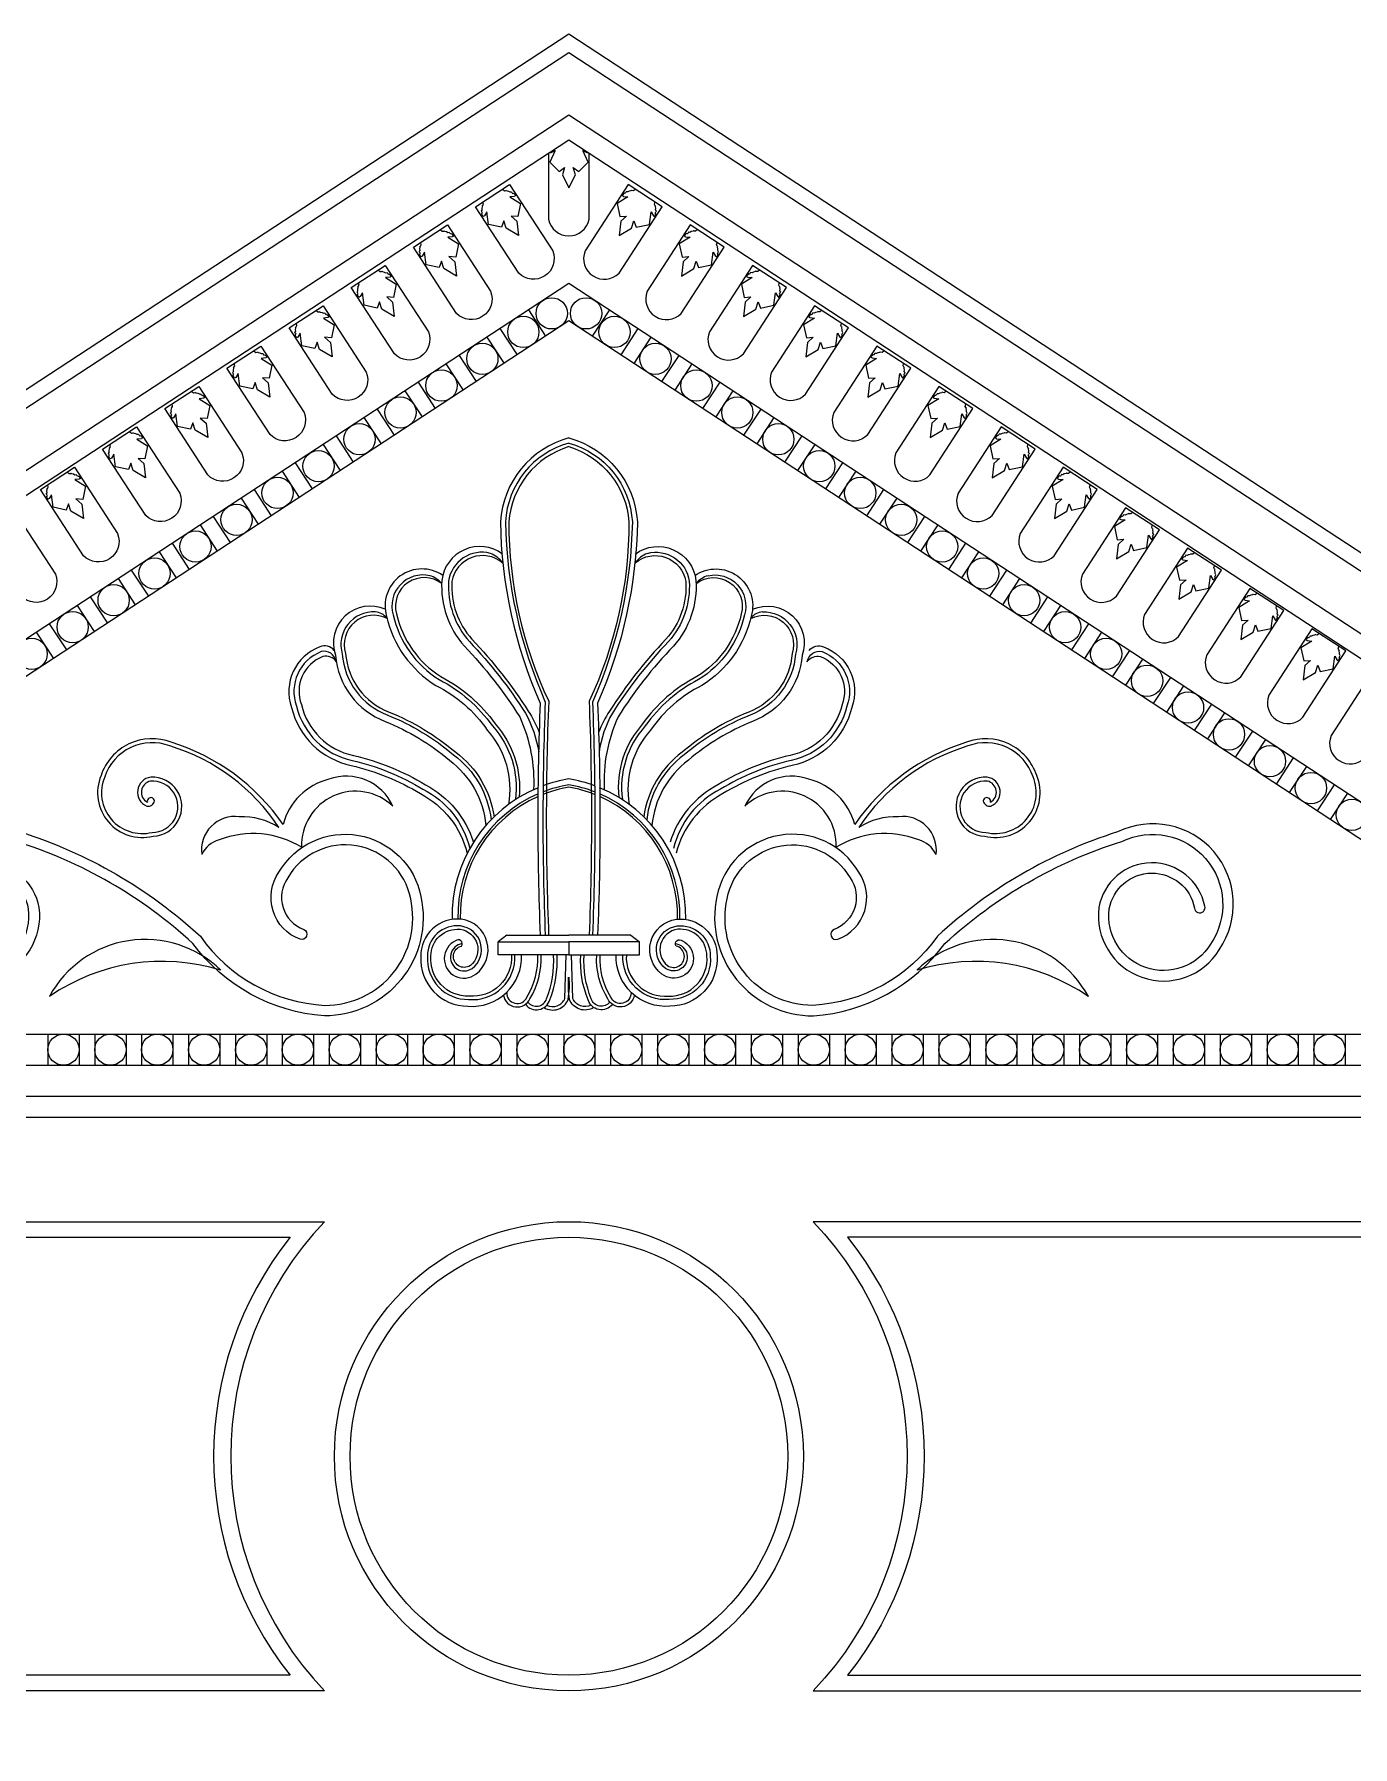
# Model space of a CAD drawing. Header units: metres. Extents: x 19666 to 22966, y 11128 to 15917.
# Drawn here: x 20802 to 22068, y 14274 to 15917 of the extents above; entities that cross this region are included whole.
import ezdxf

# ---------------------------------------------------------------- set-up
doc = ezdxf.new("R2010")
doc.units = ezdxf.units.M
for name, color, linetype in [('1', 3, 'Continuous'), ('3', 3, 'Continuous'), ('7', 7, 'Continuous')]:
    doc.layers.add(name, color=color, linetype=linetype)

msp = doc.modelspace()

# ---------------------------------------------------------------- linework, layer by layer
at = {"layer": '1'}
for points in [[(22965.59, 15162.52), (22440.2, 15162.52), (21315.59, 15898.63), (20190.98, 15162.52), (19665.59, 15162.52)], [(22915.59, 15112.52), (22425.29, 15112.52), (21315.59, 15838.87), (20205.89, 15112.52), (19715.59, 15112.52)], [(22795.59, 11327.52), (22795.59, 14877.52), (19835.59, 14877.52), (19835.59, 11327.52)]]:
    msp.add_lwpolyline(points, dxfattribs=at)
for points in [[(20290.59, 14342.52), (20290.59, 14762.52), (21048.19, 14762.52, 0.35), (21048.19, 14342.52)], [(21582.98, 14342.52), (22340.59, 14342.52), (22340.59, 14762.52), (21582.98, 14762.52, -0.35)]]:
    msp.add_lwpolyline(points, format="xyb", close=True, dxfattribs=at)
msp.add_circle((21315.59, 14552.52), 210, dxfattribs=at)
at = {"layer": '3'}
for p, q in [((21276.69, 15652.05), (21293.12, 15626.95)), ((21354.49, 15652.05), (21338.06, 15626.95)), ((21236.9, 15625.98), (21253.33, 15600.88)), ((21249.45, 15634.2), (21265.88, 15609.1)), ((21381.72, 15634.2), (21365.29, 15609.1)), ((21394.27, 15625.98), (21377.84, 15600.88)), ((21210.14, 15608.46), (21226.57, 15583.36)), ((21421.04, 15608.46), (21404.61, 15583.36)), ((21197.58, 15600.25), (21214.01, 15575.15)), ((21197.59, 15600.25), (21214.02, 15575.15)), ((21433.59, 15600.25), (21417.16, 15575.15)), ((21433.59, 15600.25), (21417.16, 15575.15)), ((21158.27, 15574.51), (21174.7, 15549.41)), ((21170.82, 15582.73), (21187.25, 15557.63)), ((21460.36, 15582.73), (21443.93, 15557.63)), ((21472.91, 15574.51), (21456.48, 15549.41)), ((21131.5, 15556.99), (21147.93, 15531.89)), ((21499.68, 15556.99), (21483.25, 15531.89)), ((21118.95, 15548.78), (21135.38, 15523.68)), ((21118.95, 15548.78), (21135.38, 15523.68)), ((21512.23, 15548.78), (21495.8, 15523.68)), ((21512.23, 15548.78), (21495.8, 15523.68)), ((21092.18, 15531.26), (21108.61, 15506.16)), ((21539, 15531.26), (21522.57, 15506.16)), ((21079.63, 15523.05), (21096.06, 15497.95)), ((21551.55, 15523.05), (21535.12, 15497.95)), ((21040.31, 15497.31), (21056.74, 15472.21)), ((21040.31, 15497.31), (21056.74, 15472.21)), ((21052.86, 15505.53), (21069.29, 15480.43)), ((21578.32, 15505.53), (21561.89, 15480.43)), ((21590.87, 15497.31), (21574.44, 15472.21)), ((21590.87, 15497.31), (21574.44, 15472.21)), ((21013.54, 15479.79), (21029.97, 15454.69)), ((21617.64, 15479.79), (21601.21, 15454.69)), ((21000.99, 15471.58), (21017.42, 15446.48)), ((21630.19, 15471.58), (21613.76, 15446.48)), ((20961.67, 15445.85), (20978.1, 15420.75)), ((20961.67, 15445.84), (20978.1, 15420.74)), ((20974.22, 15454.06), (20990.65, 15428.96)), ((21656.96, 15454.06), (21640.53, 15428.96)), ((21669.51, 15445.85), (21653.08, 15420.75)), ((21669.51, 15445.84), (21653.08, 15420.74)), ((20934.9, 15428.33), (20951.33, 15403.22)), ((21696.28, 15428.33), (21679.85, 15403.22)), ((20922.35, 15420.11), (20938.78, 15395.01)), ((21708.83, 15420.11), (21692.4, 15395.01)), ((20883.04, 15394.36), (20899.47, 15369.26)), ((20895.59, 15402.58), (20912.02, 15377.48)), ((21735.59, 15402.58), (21719.16, 15377.48)), ((21748.14, 15394.36), (21731.71, 15369.26)), ((20856.27, 15376.84), (20872.7, 15351.74)), ((21774.9, 15376.84), (21758.47, 15351.74)), ((20843.72, 15368.63), (20860.15, 15343.53)), ((20843.72, 15368.63), (20860.15, 15343.53)), ((21787.45, 15368.63), (21771.02, 15343.53)), ((21787.46, 15368.63), (21771.03, 15343.53)), ((20804.4, 15342.9), (20820.83, 15317.79)), ((20816.95, 15351.11), (20833.38, 15326.01)), ((21814.22, 15351.11), (21797.79, 15326.01)), ((21826.77, 15342.9), (21810.34, 15317.79)), ((21853.54, 15325.37), (21837.11, 15300.27)), ((21866.09, 15317.16), (21849.66, 15292.06)), ((21866.09, 15317.16), (21849.66, 15292.06)), ((21892.86, 15299.64), (21876.43, 15274.54)), ((21905.41, 15291.43), (21888.98, 15266.33)), ((21932.18, 15273.91), (21915.75, 15248.81)), ((21944.73, 15265.7), (21928.3, 15240.59)), ((21944.73, 15265.69), (21928.3, 15240.59)), ((21971.5, 15248.18), (21955.07, 15223.07)), ((21984.05, 15239.96), (21967.62, 15214.86)), ((22010.82, 15222.44), (21994.39, 15197.34)), ((22023.37, 15214.23), (22006.94, 15189.13)), ((22023.37, 15214.23), (22006.94, 15189.12)), ((22050.14, 15196.71), (22033.71, 15171.61)), ((22062.69, 15188.49), (22046.26, 15163.39)), ((21256.18, 15052.44), (21247.7, 15046.08)), ((21256.18, 15052.44), (21315.59, 15052.44)), ((21374.99, 15052.44), (21315.59, 15052.44)), ((21374.99, 15052.44), (21383.48, 15046.08)), ((20815.59, 14957.52), (20815.59, 14927.52)), ((20845.59, 14957.52), (20845.59, 14927.52)), ((20860.59, 14957.52), (20860.59, 14927.52)), ((20890.59, 14957.52), (20890.59, 14927.52)), ((20905.59, 14957.52), (20905.59, 14927.52)), ((20935.59, 14957.52), (20935.59, 14927.52)), ((20950.59, 14957.52), (20950.59, 14927.52)), ((20980.59, 14957.52), (20980.59, 14927.52)), ((20995.59, 14957.52), (20995.59, 14927.52)), ((21025.59, 14957.52), (21025.59, 14927.52)), ((21040.59, 14957.52), (21040.59, 14927.52)), ((21070.59, 14957.52), (21070.59, 14927.52)), ((21085.59, 14957.52), (21085.59, 14927.52)), ((21115.59, 14957.52), (21115.59, 14927.52)), ((21130.59, 14957.52), (21130.59, 14927.52)), ((21160.59, 14957.52), (21160.59, 14927.52)), ((21175.59, 14957.52), (21175.59, 14927.52)), ((21205.59, 14957.52), (21205.59, 14927.52)), ((21220.59, 14957.52), (21220.59, 14927.52)), ((21250.59, 14957.52), (21250.59, 14927.52)), ((21265.59, 14957.52), (21265.59, 14927.52)), ((21295.59, 14957.52), (21295.59, 14927.52)), ((21310.59, 14957.52), (21310.59, 14927.52)), ((21340.59, 14957.52), (21340.59, 14927.52)), ((21355.59, 14957.52), (21355.59, 14927.52)), ((21385.59, 14957.52), (21385.59, 14927.52)), ((21400.59, 14957.52), (21400.59, 14927.52)), ((21430.59, 14957.52), (21430.59, 14927.52)), ((21445.59, 14957.52), (21445.59, 14927.52)), ((21475.59, 14957.52), (21475.59, 14927.52)), ((21490.59, 14957.52), (21490.59, 14927.52)), ((21520.59, 14957.52), (21520.59, 14927.52)), ((21535.59, 14957.52), (21535.59, 14927.52)), ((21565.59, 14957.52), (21565.59, 14927.52)), ((21580.59, 14957.52), (21580.59, 14927.52)), ((21610.59, 14957.52), (21610.59, 14927.52)), ((21625.59, 14957.52), (21625.59, 14927.52)), ((21655.59, 14957.52), (21655.59, 14927.52)), ((21670.59, 14957.52), (21670.59, 14927.52)), ((21670.59, 14957.52), (21670.59, 14927.52)), ((21700.59, 14957.52), (21700.59, 14927.52)), ((21715.59, 14957.52), (21715.59, 14927.52)), ((21745.59, 14957.52), (21745.59, 14927.52)), ((21760.59, 14957.52), (21760.59, 14927.52)), ((21790.59, 14957.52), (21790.59, 14927.52)), ((21805.59, 14957.52), (21805.59, 14927.52)), ((21835.59, 14957.52), (21835.59, 14927.52)), ((21850.59, 14957.52), (21850.59, 14927.52)), ((21880.59, 14957.52), (21880.59, 14927.52)), ((21895.59, 14957.52), (21895.59, 14927.52)), ((21925.59, 14957.52), (21925.59, 14927.52)), ((21940.59, 14957.52), (21940.59, 14927.52)), ((21970.59, 14957.52), (21970.59, 14927.52)), ((21985.59, 14957.52), (21985.59, 14927.52)), ((22015.59, 14957.52), (22015.59, 14927.52)), ((22030.59, 14957.52), (22030.59, 14927.52)), ((22060.59, 14957.52), (22060.59, 14927.52))]:
    msp.add_line(p, q, dxfattribs=at)
for points in [[(21297.31, 15803), (21297.81, 15803), (21298.46, 15803), (21302.34, 15804.94), (21297.16, 15793.93), (21306.23, 15784.87), (21311.41, 15788.76), (21309.47, 15781.63), (21315.62, 15769.2), (21321.78, 15781.63), (21319.84, 15788.76), (21325.02, 15784.87), (21334.09, 15793.93), (21328.91, 15804.94), (21332.79, 15803), (21333.44, 15803), (21333.87, 15803)], [(21252.05, 15767.66), (21253.65, 15766.38), (21255.09, 15766.54), (21255.63, 15766.9), (21255.98, 15766.35), (21257.78, 15765.97), (21259.02, 15765.24), (21260.46, 15765.4), (21260.82, 15764.86), (21261.17, 15764.32), (21261.52, 15763.77), (21262.06, 15764.13), (21263.31, 15763.39), (21264.02, 15762.31), (21264.37, 15761.76), (21263.83, 15761.41), (21263.28, 15761.06), (21258.97, 15760.57), (21269.31, 15754.16), (21266.64, 15741.62), (21260.17, 15742.06), (21265.68, 15737.14), (21267.29, 15723.36), (21255.36, 15730.44), (21253.11, 15737.47), (21250.88, 15731.39), (21238.34, 15734.05), (21236.69, 15746.1), (21234.49, 15742.36), (21233.94, 15742.01), (21233.4, 15741.65), (21233.05, 15742.2), (21232.34, 15743.28), (21232.18, 15744.72), (21232.72, 15745.07), (21232.37, 15745.62), (21232.02, 15746.16), (21231.67, 15746.7), (21232.4, 15747.95), (21232.24, 15749.39), (21232.62, 15751.18), (21232.27, 15751.72), (21232.81, 15752.08), (21233.54, 15753.33), (21233.03, 15755.31)], [(21379.13, 15767.66), (21377.53, 15766.38), (21376.09, 15766.54), (21375.55, 15766.9), (21375.19, 15766.35), (21373.4, 15765.97), (21372.15, 15765.24), (21370.71, 15765.4), (21370.36, 15764.86), (21370.01, 15764.32), (21369.66, 15763.77), (21369.11, 15764.13), (21367.86, 15763.39), (21367.16, 15762.31), (21366.81, 15761.76), (21367.35, 15761.41), (21367.89, 15761.06), (21372.21, 15760.57), (21361.87, 15754.16), (21364.54, 15741.62), (21371, 15742.06), (21365.49, 15737.14), (21363.88, 15723.36), (21375.82, 15730.44), (21378.07, 15737.47), (21380.3, 15731.39), (21392.84, 15734.05), (21394.49, 15746.1), (21396.69, 15742.36), (21397.23, 15742.01), (21397.78, 15741.65), (21398.13, 15742.2), (21398.83, 15743.28), (21399, 15744.72), (21398.45, 15745.07), (21398.81, 15745.62), (21399.16, 15746.16), (21399.51, 15746.7), (21398.78, 15747.95), (21398.94, 15749.39), (21398.56, 15751.18), (21398.91, 15751.72), (21398.37, 15752.08), (21397.63, 15753.33), (21398.15, 15755.31)], [(21192.39, 15728.91), (21193.99, 15727.64), (21195.43, 15727.8), (21195.97, 15728.15), (21196.32, 15727.61), (21198.12, 15727.23), (21199.36, 15726.5), (21200.8, 15726.66), (21201.16, 15726.12), (21201.51, 15725.57), (21201.86, 15725.03), (21202.4, 15725.38), (21203.65, 15724.65), (21204.36, 15723.56), (21204.71, 15723.02), (21204.17, 15722.67), (21203.62, 15722.32), (21199.31, 15721.83), (21209.65, 15715.42), (21206.98, 15702.88), (21200.51, 15703.31), (21206.02, 15698.4), (21207.63, 15684.62), (21195.7, 15691.69), (21193.45, 15698.73), (21191.22, 15692.65), (21178.68, 15695.31), (21177.03, 15707.36), (21174.83, 15703.61), (21174.28, 15703.26), (21173.74, 15702.91), (21173.39, 15703.45), (21172.68, 15704.54), (21172.52, 15705.98), (21173.06, 15706.33), (21172.71, 15706.87), (21172.36, 15707.42), (21172.01, 15707.96), (21172.74, 15709.21), (21172.58, 15710.65), (21172.96, 15712.44), (21172.61, 15712.98), (21173.15, 15713.33), (21173.88, 15714.58), (21173.37, 15716.56)], [(21438.79, 15728.91), (21437.19, 15727.64), (21435.75, 15727.8), (21435.21, 15728.15), (21434.85, 15727.61), (21433.06, 15727.23), (21431.81, 15726.5), (21430.37, 15726.66), (21430.02, 15726.12), (21429.67, 15725.57), (21429.32, 15725.03), (21428.77, 15725.38), (21427.52, 15724.65), (21426.82, 15723.56), (21426.47, 15723.02), (21427.01, 15722.67), (21427.55, 15722.32), (21431.87, 15721.83), (21421.53, 15715.42), (21424.2, 15702.88), (21430.66, 15703.31), (21425.15, 15698.4), (21423.54, 15684.62), (21435.48, 15691.69), (21437.73, 15698.73), (21439.96, 15692.65), (21452.5, 15695.31), (21454.15, 15707.36), (21456.35, 15703.61), (21456.89, 15703.26), (21457.44, 15702.91), (21457.79, 15703.45), (21458.49, 15704.54), (21458.66, 15705.98), (21458.11, 15706.33), (21458.47, 15706.87), (21458.82, 15707.42), (21459.17, 15707.96), (21458.44, 15709.21), (21458.6, 15710.65), (21458.22, 15712.44), (21458.57, 15712.98), (21458.03, 15713.33), (21457.29, 15714.58), (21457.81, 15716.56)], [(21132.73, 15690.17), (21134.33, 15688.89), (21135.77, 15689.06), (21136.31, 15689.41), (21136.66, 15688.87), (21138.46, 15688.49), (21139.7, 15687.75), (21141.14, 15687.92), (21141.5, 15687.37), (21141.85, 15686.83), (21142.2, 15686.29), (21142.74, 15686.64), (21143.99, 15685.91), (21144.7, 15684.82), (21145.05, 15684.28), (21144.51, 15683.92), (21143.96, 15683.57), (21139.65, 15683.08), (21149.99, 15676.68), (21147.32, 15664.13), (21140.85, 15664.57), (21146.36, 15659.66), (21147.98, 15645.87), (21136.04, 15652.95), (21133.79, 15659.98), (21131.56, 15653.9), (21119.02, 15656.56), (21117.37, 15668.62), (21115.17, 15664.87), (21114.62, 15664.52), (21114.08, 15664.17), (21113.73, 15664.71), (21113.02, 15665.79), (21112.86, 15667.23), (21113.4, 15667.59), (21113.05, 15668.13), (21112.7, 15668.67), (21112.35, 15669.21), (21113.08, 15670.46), (21112.92, 15671.9), (21113.3, 15673.69), (21112.95, 15674.24), (21113.49, 15674.59), (21114.22, 15675.84), (21113.71, 15677.82)], [(21498.45, 15690.17), (21496.85, 15688.89), (21495.41, 15689.06), (21494.87, 15689.41), (21494.51, 15688.87), (21492.72, 15688.49), (21491.47, 15687.75), (21490.03, 15687.92), (21489.68, 15687.37), (21489.33, 15686.83), (21488.98, 15686.29), (21488.43, 15686.64), (21487.18, 15685.91), (21486.48, 15684.82), (21486.13, 15684.28), (21486.67, 15683.92), (21487.21, 15683.57), (21491.53, 15683.08), (21481.19, 15676.68), (21483.86, 15664.13), (21490.32, 15664.57), (21484.81, 15659.66), (21483.2, 15645.87), (21495.14, 15652.95), (21497.39, 15659.98), (21499.62, 15653.9), (21512.16, 15656.56), (21513.81, 15668.62), (21516.01, 15664.87), (21516.55, 15664.52), (21517.1, 15664.17), (21517.45, 15664.71), (21518.15, 15665.79), (21518.32, 15667.23), (21517.77, 15667.59), (21518.13, 15668.13), (21518.48, 15668.67), (21518.83, 15669.21), (21518.1, 15670.46), (21518.26, 15671.9), (21517.88, 15673.69), (21518.23, 15674.24), (21517.69, 15674.59), (21516.95, 15675.84), (21517.47, 15677.82)], [(21073.07, 15651.43), (21074.67, 15650.15), (21076.11, 15650.31), (21076.65, 15650.67), (21077, 15650.12), (21078.8, 15649.74), (21080.04, 15649.01), (21081.48, 15649.17), (21081.84, 15648.63), (21082.19, 15648.09), (21082.54, 15647.54), (21083.08, 15647.9), (21084.33, 15647.16), (21085.04, 15646.08), (21085.39, 15645.53), (21084.85, 15645.18), (21084.3, 15644.83), (21079.99, 15644.34), (21090.33, 15637.93), (21087.66, 15625.39), (21081.19, 15625.83), (21086.7, 15620.91), (21088.32, 15607.13), (21076.38, 15614.21), (21074.13, 15621.24), (21071.9, 15615.16), (21059.36, 15617.82), (21057.71, 15629.87), (21055.51, 15626.13), (21054.96, 15625.77), (21054.42, 15625.42), (21054.07, 15625.96), (21053.36, 15627.05), (21053.2, 15628.49), (21053.74, 15628.84), (21053.39, 15629.39), (21053.04, 15629.93), (21052.69, 15630.47), (21053.42, 15631.72), (21053.26, 15633.16), (21053.64, 15634.95), (21053.29, 15635.49), (21053.83, 15635.85), (21054.56, 15637.09), (21054.05, 15639.08)], [(21558.11, 15651.43), (21556.51, 15650.15), (21555.07, 15650.31), (21554.53, 15650.67), (21554.17, 15650.12), (21552.38, 15649.74), (21551.13, 15649.01), (21549.69, 15649.17), (21549.34, 15648.63), (21548.99, 15648.09), (21548.64, 15647.54), (21548.09, 15647.9), (21546.84, 15647.16), (21546.14, 15646.08), (21545.79, 15645.53), (21546.33, 15645.18), (21546.87, 15644.83), (21551.19, 15644.34), (21540.85, 15637.93), (21543.52, 15625.39), (21549.98, 15625.83), (21544.47, 15620.91), (21542.86, 15607.13), (21554.8, 15614.21), (21557.05, 15621.24), (21559.28, 15615.16), (21571.82, 15617.82), (21573.47, 15629.87), (21575.67, 15626.13), (21576.21, 15625.77), (21576.76, 15625.42), (21577.11, 15625.96), (21577.81, 15627.05), (21577.98, 15628.49), (21577.43, 15628.84), (21577.79, 15629.39), (21578.14, 15629.93), (21578.49, 15630.47), (21577.76, 15631.72), (21577.92, 15633.16), (21577.54, 15634.95), (21577.89, 15635.49), (21577.35, 15635.85), (21576.61, 15637.09), (21577.13, 15639.08)], [(21013.41, 15612.68), (21015.01, 15611.41), (21016.45, 15611.57), (21016.99, 15611.92), (21017.34, 15611.38), (21019.14, 15611), (21020.38, 15610.27), (21021.82, 15610.43), (21022.18, 15609.89), (21022.53, 15609.34), (21022.88, 15608.8), (21023.42, 15609.15), (21024.67, 15608.42), (21025.38, 15607.33), (21025.73, 15606.79), (21025.19, 15606.44), (21024.64, 15606.08), (21020.33, 15605.6), (21030.67, 15599.19), (21028, 15586.65), (21021.53, 15587.08), (21027.04, 15582.17), (21028.66, 15568.39), (21016.72, 15575.46), (21014.47, 15582.5), (21012.24, 15576.41), (20999.7, 15579.08), (20998.05, 15591.13), (20995.85, 15587.38), (20995.3, 15587.03), (20994.76, 15586.68), (20994.41, 15587.22), (20993.7, 15588.31), (20993.54, 15589.75), (20994.08, 15590.1), (20993.73, 15590.64), (20993.38, 15591.18), (20993.03, 15591.73), (20993.76, 15592.98), (20993.6, 15594.41), (20993.98, 15596.21), (20993.63, 15596.75), (20994.17, 15597.1), (20994.9, 15598.35), (20994.39, 15600.33)], [(21617.77, 15612.68), (21616.17, 15611.41), (21614.73, 15611.57), (21614.19, 15611.92), (21613.83, 15611.38), (21612.04, 15611), (21610.79, 15610.27), (21609.35, 15610.43), (21609, 15609.89), (21608.65, 15609.34), (21608.3, 15608.8), (21607.75, 15609.15), (21606.5, 15608.42), (21605.8, 15607.33), (21605.45, 15606.79), (21605.99, 15606.44), (21606.53, 15606.08), (21610.85, 15605.6), (21600.51, 15599.19), (21603.18, 15586.65), (21609.64, 15587.08), (21604.13, 15582.17), (21602.52, 15568.39), (21614.46, 15575.46), (21616.71, 15582.5), (21618.94, 15576.41), (21631.48, 15579.08), (21633.13, 15591.13), (21635.33, 15587.38), (21635.87, 15587.03), (21636.42, 15586.68), (21636.77, 15587.22), (21637.47, 15588.31), (21637.64, 15589.75), (21637.09, 15590.1), (21637.45, 15590.64), (21637.8, 15591.18), (21638.15, 15591.73), (21637.42, 15592.98), (21637.58, 15594.41), (21637.2, 15596.21), (21637.55, 15596.75), (21637.01, 15597.1), (21636.27, 15598.35), (21636.79, 15600.33)], [(20953.75, 15573.94), (20955.35, 15572.66), (20956.79, 15572.83), (20957.33, 15573.18), (20957.68, 15572.64), (20959.48, 15572.26), (20960.72, 15571.52), (20962.16, 15571.68), (20962.52, 15571.14), (20962.87, 15570.6), (20963.22, 15570.06), (20963.76, 15570.41), (20965.01, 15569.68), (20965.72, 15568.59), (20966.07, 15568.05), (20965.53, 15567.69), (20964.98, 15567.34), (20960.67, 15566.85), (20971.01, 15560.44), (20968.34, 15547.9), (20961.87, 15548.34), (20967.38, 15543.42), (20969, 15529.64), (20957.06, 15536.72), (20954.81, 15543.75), (20952.58, 15537.67), (20940.04, 15540.33), (20938.39, 15552.39), (20936.19, 15548.64), (20935.64, 15548.29), (20935.1, 15547.93), (20934.75, 15548.48), (20934.04, 15549.56), (20933.88, 15551), (20934.42, 15551.35), (20934.07, 15551.9), (20933.72, 15552.44), (20933.37, 15552.98), (20934.1, 15554.23), (20933.94, 15555.67), (20934.32, 15557.46), (20933.97, 15558.01), (20934.51, 15558.36), (20935.24, 15559.61), (20934.73, 15561.59)], [(21677.43, 15573.94), (21675.83, 15572.66), (21674.39, 15572.83), (21673.85, 15573.18), (21673.49, 15572.64), (21671.7, 15572.26), (21670.45, 15571.52), (21669.01, 15571.68), (21668.66, 15571.14), (21668.31, 15570.6), (21667.96, 15570.06), (21667.41, 15570.41), (21666.16, 15569.68), (21665.46, 15568.59), (21665.11, 15568.05), (21665.65, 15567.69), (21666.19, 15567.34), (21670.51, 15566.85), (21660.17, 15560.44), (21662.84, 15547.9), (21669.3, 15548.34), (21663.79, 15543.42), (21662.18, 15529.64), (21674.12, 15536.72), (21676.37, 15543.75), (21678.6, 15537.67), (21691.14, 15540.33), (21692.79, 15552.39), (21694.99, 15548.64), (21695.53, 15548.29), (21696.08, 15547.93), (21696.43, 15548.48), (21697.13, 15549.56), (21697.3, 15551), (21696.75, 15551.35), (21697.11, 15551.9), (21697.46, 15552.44), (21697.81, 15552.98), (21697.08, 15554.23), (21697.24, 15555.67), (21696.86, 15557.46), (21697.21, 15558.01), (21696.67, 15558.36), (21695.93, 15559.61), (21696.45, 15561.59)], [(20894.09, 15535.2), (20895.69, 15533.92), (20897.13, 15534.08), (20897.67, 15534.43), (20898.02, 15533.89), (20899.82, 15533.51), (20901.06, 15532.78), (20902.5, 15532.94), (20902.86, 15532.4), (20903.21, 15531.86), (20903.56, 15531.31), (20904.1, 15531.66), (20905.35, 15530.93), (20906.06, 15529.85), (20906.41, 15529.3), (20905.87, 15528.95), (20905.32, 15528.6), (20901.01, 15528.11), (20911.35, 15521.7), (20908.68, 15509.16), (20902.21, 15509.59), (20907.72, 15504.68), (20909.34, 15490.9), (20897.4, 15497.98), (20895.15, 15505.01), (20892.92, 15498.93), (20880.38, 15501.59), (20878.73, 15513.64), (20876.53, 15509.9), (20875.98, 15509.54), (20875.44, 15509.19), (20875.09, 15509.73), (20874.38, 15510.82), (20874.22, 15512.26), (20874.76, 15512.61), (20874.41, 15513.15), (20874.06, 15513.7), (20873.71, 15514.24), (20874.44, 15515.49), (20874.28, 15516.93), (20874.66, 15518.72), (20874.31, 15519.26), (20874.85, 15519.62), (20875.58, 15520.86), (20875.07, 15522.85)], [(21737.09, 15535.2), (21735.49, 15533.92), (21734.05, 15534.08), (21733.51, 15534.43), (21733.15, 15533.89), (21731.36, 15533.51), (21730.11, 15532.78), (21728.67, 15532.94), (21728.32, 15532.4), (21727.97, 15531.86), (21727.62, 15531.31), (21727.07, 15531.66), (21725.82, 15530.93), (21725.12, 15529.85), (21724.77, 15529.3), (21725.31, 15528.95), (21725.85, 15528.6), (21730.17, 15528.11), (21719.83, 15521.7), (21722.5, 15509.16), (21728.96, 15509.59), (21723.45, 15504.68), (21721.84, 15490.9), (21733.78, 15497.98), (21736.03, 15505.01), (21738.26, 15498.93), (21750.8, 15501.59), (21752.45, 15513.64), (21754.65, 15509.9), (21755.19, 15509.54), (21755.74, 15509.19), (21756.09, 15509.73), (21756.79, 15510.82), (21756.96, 15512.26), (21756.41, 15512.61), (21756.77, 15513.15), (21757.12, 15513.7), (21757.47, 15514.24), (21756.74, 15515.49), (21756.9, 15516.93), (21756.52, 15518.72), (21756.87, 15519.26), (21756.33, 15519.62), (21755.59, 15520.86), (21756.11, 15522.85)], [(20834.43, 15496.45), (20836.03, 15495.18), (20837.47, 15495.34), (20838.01, 15495.69), (20838.36, 15495.15), (20840.16, 15494.77), (20841.4, 15494.03), (20842.84, 15494.2), (20843.2, 15493.65), (20843.55, 15493.11), (20843.9, 15492.57), (20844.44, 15492.92), (20845.69, 15492.19), (20846.4, 15491.1), (20846.75, 15490.56), (20846.21, 15490.21), (20845.66, 15489.85), (20841.35, 15489.37), (20851.69, 15482.96), (20849.02, 15470.42), (20842.55, 15470.85), (20848.06, 15465.94), (20849.68, 15452.16), (20837.74, 15459.23), (20835.49, 15466.26), (20833.26, 15460.18), (20820.72, 15462.85), (20819.07, 15474.9), (20816.87, 15471.15), (20816.32, 15470.8), (20815.78, 15470.45), (20815.43, 15470.99), (20814.72, 15472.08), (20814.56, 15473.51), (20815.1, 15473.87), (20814.75, 15474.41), (20814.4, 15474.95), (20814.05, 15475.5), (20814.78, 15476.75), (20814.62, 15478.18), (20815, 15479.98), (20814.65, 15480.52), (20815.19, 15480.87), (20815.92, 15482.12), (20815.41, 15484.1)], [(21796.75, 15496.45), (21795.15, 15495.18), (21793.71, 15495.34), (21793.17, 15495.69), (21792.81, 15495.15), (21791.02, 15494.77), (21789.77, 15494.03), (21788.33, 15494.2), (21787.98, 15493.65), (21787.63, 15493.11), (21787.28, 15492.57), (21786.73, 15492.92), (21785.48, 15492.19), (21784.78, 15491.1), (21784.43, 15490.56), (21784.97, 15490.21), (21785.51, 15489.85), (21789.83, 15489.37), (21779.49, 15482.96), (21782.16, 15470.42), (21788.62, 15470.85), (21783.11, 15465.94), (21781.5, 15452.16), (21793.44, 15459.23), (21795.69, 15466.26), (21797.92, 15460.18), (21810.46, 15462.85), (21812.11, 15474.9), (21814.31, 15471.15), (21814.85, 15470.8), (21815.4, 15470.45), (21815.75, 15470.99), (21816.45, 15472.08), (21816.62, 15473.51), (21816.07, 15473.87), (21816.43, 15474.41), (21816.78, 15474.95), (21817.13, 15475.5), (21816.4, 15476.75), (21816.56, 15478.18), (21816.18, 15479.98), (21816.53, 15480.52), (21815.99, 15480.87), (21815.25, 15482.12), (21815.77, 15484.1)], [(21856.41, 15457.71), (21854.81, 15456.43), (21853.37, 15456.59), (21852.83, 15456.95), (21852.47, 15456.4), (21850.68, 15456.02), (21849.43, 15455.29), (21847.99, 15455.45), (21847.64, 15454.91), (21847.29, 15454.37), (21846.94, 15453.82), (21846.39, 15454.18), (21845.14, 15453.44), (21844.44, 15452.36), (21844.09, 15451.82), (21844.63, 15451.46), (21845.17, 15451.11), (21849.49, 15450.62), (21839.15, 15444.21), (21841.82, 15431.67), (21848.28, 15432.11), (21842.77, 15427.19), (21841.16, 15413.41), (21853.1, 15420.49), (21855.35, 15427.52), (21857.58, 15421.44), (21870.12, 15424.1), (21871.77, 15436.16), (21873.97, 15432.41), (21874.51, 15432.06), (21875.06, 15431.7), (21875.41, 15432.25), (21876.11, 15433.33), (21876.28, 15434.77), (21875.73, 15435.12), (21876.09, 15435.67), (21876.44, 15436.21), (21876.79, 15436.75), (21876.06, 15438), (21876.22, 15439.44), (21875.84, 15441.23), (21876.19, 15441.77), (21875.65, 15442.13), (21874.91, 15443.38), (21875.43, 15445.36)], [(21916.07, 15418.96), (21914.47, 15417.69), (21913.03, 15417.85), (21912.49, 15418.2), (21912.13, 15417.66), (21910.34, 15417.28), (21909.09, 15416.55), (21907.65, 15416.71), (21907.3, 15416.17), (21906.95, 15415.62), (21906.6, 15415.08), (21906.05, 15415.43), (21904.8, 15414.7), (21904.1, 15413.61), (21903.75, 15413.07), (21904.29, 15412.72), (21904.83, 15412.37), (21909.15, 15411.88), (21898.81, 15405.47), (21901.48, 15392.93), (21907.94, 15393.36), (21902.43, 15388.45), (21900.82, 15374.67), (21912.76, 15381.75), (21915.01, 15388.78), (21917.24, 15382.7), (21929.78, 15385.36), (21931.43, 15397.41), (21933.63, 15393.67), (21934.17, 15393.31), (21934.72, 15392.96), (21935.07, 15393.5), (21935.77, 15394.59), (21935.94, 15396.03), (21935.39, 15396.38), (21935.75, 15396.92), (21936.1, 15397.47), (21936.45, 15398.01), (21935.72, 15399.26), (21935.88, 15400.7), (21935.5, 15402.49), (21935.85, 15403.03), (21935.31, 15403.38), (21934.57, 15404.63), (21935.09, 15406.61)], [(21975.73, 15380.22), (21974.13, 15378.94), (21972.69, 15379.11), (21972.15, 15379.46), (21971.79, 15378.92), (21970, 15378.54), (21968.75, 15377.8), (21967.31, 15377.97), (21966.96, 15377.42), (21966.61, 15376.88), (21966.26, 15376.34), (21965.71, 15376.69), (21964.46, 15375.96), (21963.76, 15374.87), (21963.41, 15374.33), (21963.95, 15373.98), (21964.49, 15373.62), (21968.81, 15373.13), (21958.47, 15366.73), (21961.14, 15354.19), (21967.6, 15354.62), (21962.09, 15349.71), (21960.48, 15335.92), (21972.42, 15343), (21974.67, 15350.03), (21976.9, 15343.95), (21989.44, 15346.61), (21991.09, 15358.67), (21993.29, 15354.92), (21993.83, 15354.57), (21994.38, 15354.22), (21994.73, 15354.76), (21995.43, 15355.85), (21995.6, 15357.28), (21995.05, 15357.64), (21995.41, 15358.18), (21995.76, 15358.72), (21996.11, 15359.27), (21995.38, 15360.51), (21995.54, 15361.95), (21995.16, 15363.74), (21995.51, 15364.29), (21994.97, 15364.64), (21994.23, 15365.89), (21994.75, 15367.87)], [(22035.39, 15341.48), (22033.79, 15340.2), (22032.35, 15340.36), (22031.81, 15340.72), (22031.45, 15340.17), (22029.66, 15339.79), (22028.41, 15339.06), (22026.97, 15339.22), (22026.62, 15338.68), (22026.27, 15338.14), (22025.92, 15337.59), (22025.37, 15337.95), (22024.12, 15337.21), (22023.42, 15336.13), (22023.07, 15335.58), (22023.61, 15335.23), (22024.15, 15334.88), (22028.47, 15334.39), (22018.13, 15327.98), (22020.8, 15315.44), (22027.26, 15315.88), (22021.75, 15310.96), (22020.14, 15297.18), (22032.08, 15304.26), (22034.33, 15311.29), (22036.56, 15305.21), (22049.1, 15307.87), (22050.75, 15319.92), (22052.95, 15316.18), (22053.49, 15315.83), (22054.04, 15315.47), (22054.39, 15316.02), (22055.09, 15317.1), (22055.26, 15318.54), (22054.71, 15318.89), (22055.07, 15319.44), (22055.42, 15319.98), (22055.77, 15320.52), (22055.04, 15321.77), (22055.2, 15323.21), (22054.82, 15325), (22055.17, 15325.54), (22054.63, 15325.9), (22053.89, 15327.15), (22054.41, 15329.13)]]:
    msp.add_lwpolyline(points, dxfattribs=at)
for points in [[(21296.12, 15802.22), (21296.12, 15739.05, 0.82), (21335.05, 15739.05), (21335.05, 15802.22)], [(21315.59, 15529.48, 0.32), (21249.82, 15448.91, 0.1), (21288.01, 15275.06, 0.02), (21288.01, 15052.44)], [(21315.59, 15524.42, 0.32), (21254.7, 15448.78, 0.1), (21292.92, 15276.02, 0.02), (21292.89, 15052.44, 0.02)], [(21315.59, 15529.48, -0.32), (21381.36, 15448.91, -0.1), (21343.17, 15275.06, -0.02), (21343.17, 15052.44)], [(21315.59, 15524.42, -0.32), (21376.48, 15448.78, -0.1), (21338.25, 15276.02, -0.02), (21338.29, 15052.44, -0.02)], [(21315.59, 15521.03, 0.31), (21257.95, 15448.69, 0.11), (21296.2, 15276.67, 0.02), (21296.14, 15052.44, 0.02)], [(21315.59, 15521.03, -0.31), (21373.23, 15448.69, -0.11), (21334.98, 15276.67, -0.02), (21335.04, 15052.44, -0.02)], [(21251.87, 15417.92, 0.58), (21193.64, 15392.54, 0.2), (21215.31, 15329.57, -0.05), (21268.37, 15261.88, -0.12), (21281.68, 15191.95)], [(21379.3, 15417.92, -0.58), (21437.54, 15392.54, -0.2), (21415.87, 15329.57, 0.05), (21362.8, 15261.88, 0.12), (21349.49, 15191.95)], [(21240.32, 15418.57, 0.45), (21200.11, 15391.87, 0.2), (21220.11, 15333.95, -0.05), (21273.82, 15265.42, -0.09), (21286.59, 15228.08, -0.13)], [(21251.97, 15409.55, 0.58), (21203.34, 15391.5, 0.2), (21222.51, 15336.14, -0.05), (21276.49, 15267.29, -0.06), (21287.07, 15246.81, -0.23)], [(21379.21, 15409.55, -0.58), (21427.83, 15391.5, -0.2), (21408.67, 15336.14, 0.05), (21354.69, 15267.29, 0.06), (21344.11, 15246.81, 0.23)], [(21390.86, 15418.57, -0.45), (21431.07, 15391.87, -0.2), (21411.07, 15333.95, 0.05), (21357.35, 15265.42, 0.09), (21344.58, 15228.08, 0.13)], [(21194.63, 15397.35, 0.71), (21140.68, 15358.21, 0.2), (21187.92, 15291.88, -0.13), (21237.17, 15248.99, -0.23), (21257.61, 15177.78)], [(21182.08, 15397.2, 0.57), (21146.98, 15359.79, 0.2), (21191.13, 15297.55, -0.12), (21242.27, 15253.03, -0.22), (21264.23, 15182.37, -0.24)], [(21193.5, 15389.58, 0.72), (21150.14, 15360.56, 0.2), (21192.74, 15300.38, -0.12), (21244.83, 15255.05, -0.21), (21267.75, 15184.59, -0.24)], [(21437.67, 15389.58, -0.72), (21481.04, 15360.56, -0.2), (21438.44, 15300.38, 0.12), (21386.35, 15255.05, 0.21), (21363.42, 15184.59, 0.24)], [(21449.09, 15397.2, -0.57), (21484.19, 15359.79, -0.2), (21440.05, 15297.55, 0.12), (21388.9, 15253.03, 0.22), (21366.95, 15182.37, 0.24)], [(21436.55, 15397.35, -0.71), (21490.5, 15358.21, -0.2), (21443.26, 15291.88, 0.13), (21394.01, 15248.99, 0.23), (21373.56, 15177.78)], [(21139.32, 15364.94, 0.66), (21091.68, 15320.84, 0.29), (21139.39, 15257.33, -0.08), (21200.93, 15220.2, -0.21), (21235.92, 15157.67)], [(21129.81, 15362.47, 0.52), (21098.1, 15322.03, 0.29), (21141.78, 15263.37, -0.08), (21204.95, 15225.32, -0.21), (21240.85, 15163.07, -0.23)], [(21141.11, 15356.08, 0.67), (21101.32, 15322.64, 0.29), (21142.97, 15266.4, -0.08), (21206.96, 15227.88, -0.2), (21243.77, 15166.01, -0.23)], [(21490.07, 15356.08, -0.67), (21529.86, 15322.64, -0.29), (21488.2, 15266.4, 0.08), (21424.22, 15227.88, 0.2), (21387.41, 15166.01, 0.23)], [(21501.36, 15362.47, -0.52), (21533.07, 15322.03, -0.29), (21489.4, 15263.37, 0.08), (21426.23, 15225.32, 0.21), (21390.33, 15163.07, 0.23)], [(21491.86, 15364.94, -0.66), (21539.5, 15320.84, -0.29), (21491.78, 15257.33, 0.08), (21430.24, 15220.2, 0.21), (21395.26, 15157.67)], [(21090.35, 15325.57, 0.32), (21076.55, 15328.99, 0.41), (21049.51, 15270.71, 0.29), (21106.61, 15215.18, -0.08), (21173.19, 15188.11, -0.21), (21218.07, 15131.13)], [(21546.22, 15325.57, -0.32), (21560.02, 15328.99, -0.41), (21587.06, 15270.71, -0.29), (21529.96, 15215.18, 0.08), (21463.38, 15188.11, 0.21), (21418.5, 15131.13)], [(21092.06, 15315.15, 0.43), (21078.01, 15324.33, 0.41), (21054.19, 15272.1, 0.29), (21107.67, 15219.94, -0.08), (21175.56, 15192.37, -0.22), (21220.45, 15135.58)], [(21092.48, 15314.67, 0.29), (21079.45, 15319.66, 0.41), (21058.87, 15273.5, 0.29), (21108.73, 15224.69, -0.08), (21177.94, 15196.63, -0.2), (21223.91, 15141.41, -0.23)], [(21544.1, 15314.67, -0.29), (21557.12, 15319.66, -0.41), (21577.7, 15273.5, -0.29), (21527.84, 15224.69, 0.08), (21458.63, 15196.63, 0.2), (21412.66, 15141.41, 0.23)], [(21544.51, 15315.15, -0.43), (21558.56, 15324.33, -0.41), (21582.38, 15272.1, -0.29), (21528.9, 15219.94, 0.08), (21461.01, 15192.37, 0.22), (21416.12, 15135.58)], [(21260.45, 15033.36, -0.46), (21219.84, 14993.93, -0.45), (21183.12, 15032.5, -0.44), (21211.12, 15057.96, -0.66), (21221.04, 15023.23, -1.19), (21212.59, 15041.91, 0.9), (21206.7, 15046.93, 1.11), (21226.37, 15015.02, 0.67), (21212.38, 15067.62, 0.45), (21173.38, 15031.92, 0.43), (21218.67, 14984.23, 0.45), (21270.23, 15033.36, 0.5)], [(21370.73, 15033.36, 0.46), (21411.34, 14993.93, 0.45), (21448.06, 15032.5, 0.44), (21420.06, 15057.96, 0.66), (21410.13, 15023.23, 1.19), (21418.59, 15041.91, -0.9), (21424.47, 15046.93, -1.11), (21404.8, 15015.02, -0.67), (21418.8, 15067.62, -0.45), (21457.8, 15031.92, -0.43), (21412.5, 14984.23, -0.45), (21360.94, 15033.36, -0.5)], [(21213.13, 15044.22, 1.26), (21222.73, 15020.42, 0.67), (21211.56, 15061.18, 0.45), (21179.87, 15032.16, 0.44), (21219.31, 14990.7, 0.46), (21263.72, 15033.28, 0.46)], [(21418.04, 15044.22, -1.26), (21408.44, 15020.42, -0.67), (21419.61, 15061.18, -0.45), (21451.31, 15032.16, -0.44), (21411.87, 14990.7, -0.46), (21367.46, 15033.28, -0.46)], [(21252.87, 14994.64, 0.74), (21278.23, 14991.35, 0.15), (21288.9, 15033.36)], [(21255.95, 14997.37, 0.83), (21275.35, 14992.86, 0.15), (21285.65, 15033.2, 0.15)], [(21273.87, 14986.03, 0.61), (21297.22, 14990.32, 0.11), (21304.19, 15033.36)], [(21276.27, 14988.25, 0.62), (21294.15, 14991.38, 0.11), (21300.95, 15033.18, 0.11)], [(21294.34, 14985.25, 0.44), (21311.82, 14991.67), (21313.02, 15033.36)], [(21336.84, 14985.25, -0.44), (21319.36, 14991.67), (21318.15, 15033.36)], [(21357.31, 14986.03, -0.61), (21333.96, 14990.32, -0.11), (21326.98, 15033.36)], [(21354.91, 14988.25, -0.62), (21337.03, 14991.38, -0.11), (21330.23, 15033.18, -0.11)], [(21378.3, 14994.64, -0.74), (21352.95, 14991.35, -0.15), (21342.28, 15033.36)], [(21375.23, 14997.37, -0.83), (21355.83, 14992.86, -0.15), (21345.52, 15033.2, -0.15)], [(21291.71, 14983.01, 0.48), (21314.97, 14990.81, 0.06), (21315.81, 15012.21)], [(21339.47, 14983.01, -0.48), (21316.2, 14990.81, -0.06), (21315.37, 15012.21)]]:
    msp.add_lwpolyline(points, format="xyb", dxfattribs=at)
for points in [[(21258.72, 15772.36), (21300.07, 15708.7, -0.82), (21267.42, 15687.5), (21226.07, 15751.16)], [(21372.45, 15772.36), (21331.11, 15708.7, 0.82), (21363.76, 15687.5), (21405.1, 15751.16)], [(21199.06, 15733.62), (21240.41, 15669.96, -0.82), (21207.76, 15648.75), (21166.41, 15712.42)], [(21432.11, 15733.62), (21390.77, 15669.96, 0.82), (21423.42, 15648.75), (21464.76, 15712.42)], [(21139.4, 15694.88), (21180.75, 15631.21, -0.82), (21148.1, 15610.01), (21106.75, 15673.67)], [(21491.77, 15694.88), (21450.43, 15631.21, 0.82), (21483.08, 15610.01), (21524.42, 15673.67)], [(21079.74, 15656.13), (21121.09, 15592.47, -0.82), (21088.44, 15571.27), (21047.09, 15634.93)], [(21551.43, 15656.13), (21510.09, 15592.47, 0.82), (21542.74, 15571.27), (21584.08, 15634.93)], [(21020.08, 15617.39), (21061.43, 15553.73, -0.82), (21028.78, 15532.52), (20987.43, 15596.19)], [(21611.09, 15617.39), (21569.75, 15553.73, 0.82), (21602.4, 15532.52), (21643.74, 15596.19)], [(20960.42, 15578.65), (21001.77, 15514.98, -0.82), (20969.12, 15493.78), (20927.77, 15557.44)], [(21670.75, 15578.65), (21629.41, 15514.98, 0.82), (21662.06, 15493.78), (21703.4, 15557.44)], [(20900.76, 15539.9), (20942.11, 15476.24, -0.82), (20909.46, 15455.04), (20868.11, 15518.7)], [(21730.41, 15539.9), (21689.07, 15476.24, 0.82), (21721.72, 15455.04), (21763.06, 15518.7)], [(20841.1, 15501.16), (20882.45, 15437.5, -0.82), (20849.8, 15416.29), (20808.45, 15479.96)], [(21790.07, 15501.16), (21748.73, 15437.5, 0.82), (21781.38, 15416.29), (21822.72, 15479.96)], [(20781.44, 15462.42), (20822.79, 15398.75, -0.82), (20790.14, 15377.55), (20748.79, 15441.21)], [(21849.73, 15462.42), (21808.39, 15398.75, 0.82), (21841.04, 15377.55), (21882.38, 15441.21)], [(21909.39, 15423.67), (21868.05, 15360.01, 0.82), (21900.7, 15338.8), (21942.04, 15402.47)], [(21969.05, 15384.93), (21927.71, 15321.27, 0.82), (21960.36, 15300.06), (22001.7, 15363.72)], [(22028.71, 15346.18), (21987.37, 15282.52, 0.82), (22020.02, 15261.32), (22061.36, 15324.98)], [(22088.37, 15307.44), (22047.03, 15243.78, 0.82), (22079.68, 15222.57), (22121.02, 15286.24)], [(20715.13, 15078.28, -1.1), (20705.31, 15080.2, -0.83), (20806.94, 15079, -0.81), (20691.4, 15038.45, -0.77), (20789.01, 15151.41, -0.11), (20961.92, 15051.39, 0.23), (21081.52, 14985.01, 0.48), (21163.78, 15087.29, 0.69), (21045.8, 15107.48, 0.49), (21061.09, 15057.76, -0.96), (21057.58, 15048.4, -0.49), (21037.38, 15112.9, -0.69), (21173.57, 15089.3, -0.48), (21080.9, 14975.01, -0.22), (20954.72, 15044.46, 0.11), (20784.98, 15142.25, 0.77), (20699.81, 15043.87, 0.81), (20797.04, 15077.52, 0.83)], [(21916.05, 15078.28, 1.1), (21925.86, 15080.2, 0.83), (21824.24, 15079, 0.81), (21939.78, 15038.45, 0.77), (21842.16, 15151.41, 0.11), (21669.26, 15051.39, -0.23), (21549.66, 14985.01, -0.48), (21467.4, 15087.29, -0.69), (21585.38, 15107.48, -0.49), (21570.09, 15057.76, 0.96), (21573.59, 15048.4, 0.49), (21593.8, 15112.9, 0.69), (21457.6, 15089.3, 0.48), (21550.27, 14975.01, 0.22), (21676.46, 15044.46, -0.11), (21846.2, 15142.25, -0.77), (21931.37, 15043.87, -0.81), (21834.13, 15077.52, -0.83)]]:
    msp.add_lwpolyline(points, format="xyb", close=True, dxfattribs=at)
for points in [[(21247.7, 15033.36), (21247.7, 15046.08), (21315.59, 15046.08), (21315.59, 15033.36)], [(21383.48, 15033.36), (21383.48, 15046.08), (21315.59, 15046.08), (21315.59, 15033.36)]]:
    msp.add_lwpolyline(points, close=True, dxfattribs=at)
for centre in [(21299.1, 15648.83), (21332.07, 15648.83), (21271.87, 15630.98), (21359.31, 15630.98), (21232.55, 15605.24), (21398.63, 15605.24), (21193.23, 15579.51), (21437.95, 15579.51), (21153.91, 15553.77), (21477.26, 15553.77), (21114.59, 15528.04), (21516.58, 15528.04), (21075.27, 15502.31), (21555.9, 15502.31), (21035.95, 15476.57), (21595.22, 15476.57), (20996.64, 15450.84), (21634.54, 15450.84), (20957.32, 15425.11), (21673.86, 15425.11), (20918, 15399.37), (21713.18, 15399.37), (20878.69, 15373.62), (21752.49, 15373.62), (20839.37, 15347.89), (21791.81, 15347.89), (20800.05, 15322.16), (21831.13, 15322.16), (21870.45, 15296.42), (21909.76, 15270.69), (21949.08, 15244.96), (21988.4, 15219.22), (22027.72, 15193.49), (22067.04, 15167.75), (20830.59, 14942.52), (20875.59, 14942.52), (20920.59, 14942.52), (20965.59, 14942.52), (21010.59, 14942.52), (21055.59, 14942.52), (21100.59, 14942.52), (21145.59, 14942.52), (21190.59, 14942.52), (21235.59, 14942.52), (21280.59, 14942.52), (21325.59, 14942.52), (21370.59, 14942.52), (21415.59, 14942.52), (21460.59, 14942.52), (21505.59, 14942.52), (21550.59, 14942.52), (21595.59, 14942.52), (21640.59, 14942.52), (21685.59, 14942.52), (21730.59, 14942.52), (21775.59, 14942.52), (21820.59, 14942.52), (21865.59, 14942.52), (21910.59, 14942.52), (21955.59, 14942.52), (22000.59, 14942.52), (22045.59, 14942.52)]:
    msp.add_circle(centre, 15, dxfattribs=at)
for centre, radius, start, end in [((21229.97, 15393.19), 27.41, 36.66, 67.83), ((21401.2, 15393.19), 27.41, 112.17, 143.34), ((21175.16, 15374.45), 23.78, 39.51, 73.07), ((21456.02, 15374.45), 23.78, 106.93, 140.49), ((21128.41, 15346.25), 16.27, 39.14, 85.05), ((21502.77, 15346.25), 16.27, 94.95, 140.86), ((20915.51, 15189.24), 51.54, 69, 161.71), ((20915.5, 15189.25), 47.78, 68.89, 161.76), ((20877.4, 15050.7), 191.29, 33.31, 73.19), ((20873.29, 15042.08), 204.49, 34.74, 72.73), ((21757.89, 15042.08), 204.49, 107.27, 145.26), ((21753.78, 15050.7), 191.29, 106.81, 146.69), ((21715.67, 15189.24), 51.54, 18.29, 111), ((21715.67, 15189.25), 47.78, 18.24, 111.11), ((20906.17, 15188.96), 42.88, 157.44, 284), ((20906.18, 15188.97), 39.14, 157.1, 283.91), ((20916.1, 15189.49), 14.47, 97, 247.23), ((20916.29, 15189.44), 10.92, 102.13, 241.27), ((20915.76, 15175.58), 24.6, 269.61, 94.11), ((20915.82, 15175.62), 28.27, 271.47, 93.02), ((21100.37, 15142.68), 61.16, 104.36, 164.91), ((21101.99, 15155.86), 49.03, 24.24, 110.02), ((21336.99, 15070.42), 127.99, 99.63, 111.12), ((21336.99, 15070.42), 133.52, 99.22, 110.18), ((21294.18, 15070.42), 133.52, 69.82, 80.78), ((21294.18, 15070.42), 127.99, 68.88, 80.37), ((21529.19, 15155.86), 49.03, 69.98, 155.76), ((21530.8, 15142.68), 61.16, 15.09, 75.64), ((21715.35, 15175.62), 28.27, 86.98, 268.53), ((21715.42, 15175.58), 24.6, 85.89, 270.39), ((21725, 15188.96), 42.88, 256, 22.56), ((21725, 15188.97), 39.14, 256.09, 22.9), ((21715.08, 15189.49), 14.47, 292.77, 83), ((21714.88, 15189.44), 10.92, 298.73, 77.87), ((20911.74, 15182.22), 6.2, 258.41, 351.58), ((20914.41, 15180.81), 3.5, 8.34, 195.68), ((21110.83, 15138.51), 51.88, 46.27, 181.89), ((21336.99, 15070.42), 133.52, 112.43, 181.29), ((21336.99, 15070.42), 127.99, 113.49, 181.17), ((21336.99, 15070.42), 125.72, 113.95, 181.23), ((21336.99, 15070.42), 125.72, 99.8, 111.53), ((21294.18, 15070.42), 125.72, 68.47, 80.2), ((21294.18, 15070.42), 133.52, 358.71, 67.57), ((21294.18, 15070.42), 127.99, 358.83, 66.51), ((21294.18, 15070.42), 125.72, 358.77, 66.05), ((21520.35, 15138.51), 51.88, 358.11, 133.73), ((21716.77, 15180.81), 3.5, 344.32, 171.66), ((21719.44, 15182.22), 6.2, 188.42, 281.59), ((20995.26, 15133.96), 32.31, 82.88, 187.58), ((21001.46, 15098.68), 67.37, 57.9, 91.87), ((21629.72, 15098.68), 67.37, 88.13, 122.1), ((21635.92, 15133.96), 32.31, 352.42, 97.12), ((21012.36, 15059.88), 89.94, 58.33, 111.17), ((21618.82, 15059.88), 89.94, 68.83, 121.67), ((20986.89, 15118.56), 26.15, 105.56, 154.79), ((21644.29, 15118.56), 26.15, 25.21, 74.44), ((20908.87, 14943.98), 104.3, 45.77, 151.64), ((21722.31, 14943.98), 104.3, 28.36, 134.23), ((20925.27, 14836.86), 190.38, 72.78, 124.63), ((21705.91, 14836.86), 190.38, 55.37, 107.22)]:
    msp.add_arc(centre, radius, start, end, dxfattribs=at)
at = {"layer": '7'}
msp.add_line((20215.59, 14927.52), (22415.59, 14927.52), dxfattribs=at)
for points in [[(22965.59, 15177.52), (22444.67, 15177.52), (21315.59, 15916.55), (20186.51, 15177.52), (19665.59, 15177.52)], [(22915.59, 15092.52), (22419.32, 15092.52), (21315.59, 15814.96), (20211.85, 15092.52), (19715.59, 15092.52)], [(22415.59, 14957.52), (21315.59, 15677.52), (20215.59, 14957.52)], [(22815.59, 11327.52), (22815.59, 14897.52), (19815.59, 14897.52), (19815.59, 11327.52)]]:
    msp.add_lwpolyline(points, dxfattribs=at)
msp.add_lwpolyline([(22360.81, 14957.52), (21315.59, 15641.66), (20270.37, 14957.52)], close=True, dxfattribs=at)
for points in [[(20275.59, 14327.52), (20275.59, 14777.52), (21081.07, 14777.52, 0.4), (21081.07, 14327.52)], [(21550.11, 14327.52), (22355.59, 14327.52), (22355.59, 14777.52), (21550.11, 14777.52, -0.4)]]:
    msp.add_lwpolyline(points, format="xyb", close=True, dxfattribs=at)
msp.add_circle((21315.59, 14552.52), 225, dxfattribs=at)

doc.saveas('drawing.dxf')
